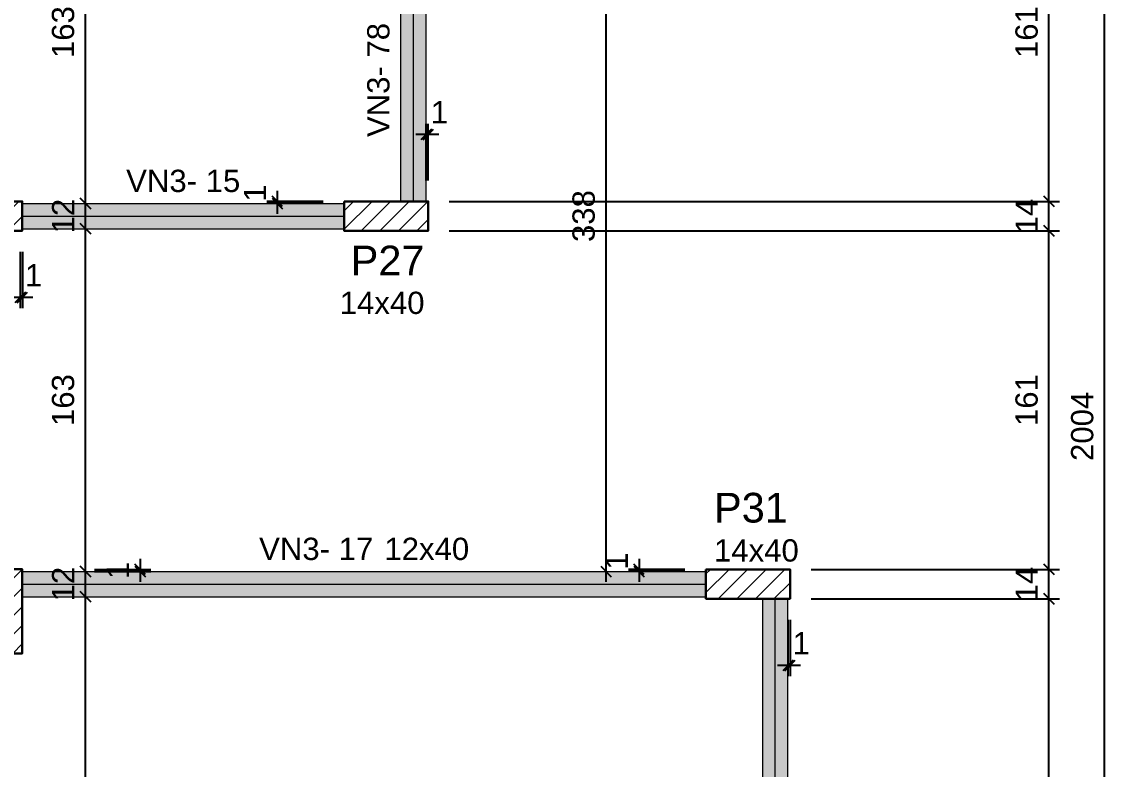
# Model space of a CAD drawing. Header units: millimetres. Extents: x -8 to 605, y -494 to 220.
# Drawn here: x 23.15 to 33.54, y -443.23 to -436.12 of the extents above; entities that cross this region are included whole.
import ezdxf

# ---------------------------------------------------------------- set-up
doc = ezdxf.new("R2010")
doc.units = ezdxf.units.MM
doc.header["$MEASUREMENT"] = 0
doc.linetypes.add('NULL', pattern=[0])
for name, color, linetype, lineweight in [('FO-Cotas', 5, 'Continuous', 5), ('FO-Eixos', 5, 'Continuous', 5), ('FO-Hachura pilar que passa', 19, 'Continuous', 5), ('FO-Hachura viga', 43, 'Continuous', 5), ('FO-Pilares', 4, 'Continuous', 30), ('FO-Textos das vigas', 7, 'Continuous', 5), ('FO-Textos dos pilares', 7, 'Continuous', 5), ('FO-Vigas', 1, 'Continuous', 20)]:
    doc.layers.add(name, color=color, linetype=linetype, lineweight=lineweight)
doc.styles.add('Arial', font='arial.ttf')
doc.dimstyles.new('UM_50.000000', dxfattribs={"dimtxt": 0.18, "dimasz": 0.1, "dimexe": 0.1, "dimexo": 0.2, "dimgap": 0, "dimtad": 1, "dimtih": 1, "dimtoh": 1, "dimdec": 1, "dimlfac": 50, "dimzin": 0, "dimdsep": 46, "dimtxsty": 'Standard', "dimcen": 0.09, "dimdle": 0.1, "dimadec": 1, "dimazin": 2, "dimtfac": 1, "dimtdec": 4, "dimtofl": 0, "dimtmove": 0, "dimatfit": 3, "dimfxl": 1, "dimtolj": 1, "dimarcsym": 0})
pattern_1 = [(45, (-4.58844, -411.61486), (-0.08838835, 0.08838835), [])]

# ---------------------------------------------------------------- blocks, each defined once
blk = doc.blocks.new('_Oblique')
at = {"color": 0, "linetype": 'ByBlock', "lineweight": -2}
blk.add_line((-0.5, -0.5), (0.5, 0.5), dxfattribs=at)
blk = doc.blocks.new('*D4177')
at = {"layer": 'Defpoints', "color": 0, "transparency": 16777216}
for p in [(30.452, -441.605), (32.914, -441.605), (30.452, -447.425)]:
    blk.add_point(p, dxfattribs=at)
at = {"layer": 'FO-Cotas', "color": 0, "lineweight": -2, "transparency": 16777216}
for p, q in [((32.914, -447.525), (32.914, -441.505)), ((30.652, -441.605), (33.014, -441.605)), ((30.652, -447.425), (33.014, -447.425))]:
    blk.add_line(p, q, dxfattribs=at)
at = {"layer": 'FO-Cotas', "color": 0, "lineweight": -2, "transparency": 16777216, "xscale": 0.1, "yscale": 0.1, "zscale": 0.1}
for p, rotation in [((32.914, -441.605), 90), ((32.914, -447.425), 270)]:
    blk.add_blockref('_Oblique', p, dxfattribs=dict(at, rotation=rotation))
at = {"layer": 'FO-Cotas', "color": 7, "transparency": 16777216, "insert": (32.702, -444.515), "char_height": 0.2118, "attachment_point": 5, "rotation": 90, "style": 'Arial'}
blk.add_mtext('\\A1;291', dxfattribs=at)
blk = doc.blocks.new('*D4178')
at = {"layer": 'Defpoints', "color": 0, "transparency": 16777216}
for p in [(30.452, -441.325), (32.914, -441.325), (30.452, -441.605)]:
    blk.add_point(p, dxfattribs=at)
at = {"layer": 'FO-Cotas', "color": 0, "lineweight": -2, "transparency": 16777216}
for p, q in [((32.914, -441.705), (32.914, -441.225)), ((30.652, -441.325), (33.014, -441.325)), ((30.652, -441.605), (33.014, -441.605))]:
    blk.add_line(p, q, dxfattribs=at)
at = {"layer": 'FO-Cotas', "color": 0, "lineweight": -2, "transparency": 16777216, "xscale": 0.1, "yscale": 0.1, "zscale": 0.1}
for p, rotation in [((32.914, -441.325), 90), ((32.914, -441.605), 270)]:
    blk.add_blockref('_Oblique', p, dxfattribs=dict(at, rotation=rotation))
at = {"layer": 'FO-Cotas', "color": 7, "transparency": 16777216, "insert": (32.702, -441.465), "char_height": 0.2118, "attachment_point": 5, "rotation": 90, "style": 'Arial'}
blk.add_mtext('\\A1;14', dxfattribs=at)
blk = doc.blocks.new('*D4179')
at = {"layer": 'Defpoints', "color": 0, "transparency": 16777216}
for p in [(27.012, -438.105), (32.914, -438.105), (30.452, -441.325)]:
    blk.add_point(p, dxfattribs=at)
at = {"layer": 'FO-Cotas', "color": 0, "lineweight": -2, "transparency": 16777216}
for p, q in [((32.914, -441.425), (32.914, -438.005)), ((27.212, -438.105), (33.014, -438.105)), ((30.652, -441.325), (33.014, -441.325))]:
    blk.add_line(p, q, dxfattribs=at)
at = {"layer": 'FO-Cotas', "color": 0, "lineweight": -2, "transparency": 16777216, "xscale": 0.1, "yscale": 0.1, "zscale": 0.1}
for p, rotation in [((32.914, -438.105), 90), ((32.914, -441.325), 270)]:
    blk.add_blockref('_Oblique', p, dxfattribs=dict(at, rotation=rotation))
at = {"layer": 'FO-Cotas', "color": 7, "transparency": 16777216, "insert": (32.702, -439.715), "char_height": 0.2118, "attachment_point": 5, "rotation": 90, "style": 'Arial'}
blk.add_mtext('\\A1;161', dxfattribs=at)
blk = doc.blocks.new('*D4180')
at = {"layer": 'Defpoints', "color": 0, "transparency": 16777216}
for p in [(27.012, -437.825), (32.914, -437.825), (27.012, -438.105)]:
    blk.add_point(p, dxfattribs=at)
at = {"layer": 'FO-Cotas', "color": 0, "lineweight": -2, "transparency": 16777216}
for p, q in [((32.914, -438.205), (32.914, -437.725)), ((27.212, -437.825), (33.014, -437.825)), ((27.212, -438.105), (33.014, -438.105))]:
    blk.add_line(p, q, dxfattribs=at)
at = {"layer": 'FO-Cotas', "color": 0, "lineweight": -2, "transparency": 16777216, "xscale": 0.1, "yscale": 0.1, "zscale": 0.1}
for p, rotation in [((32.914, -437.825), 90), ((32.914, -438.105), 270)]:
    blk.add_blockref('_Oblique', p, dxfattribs=dict(at, rotation=rotation))
at = {"layer": 'FO-Cotas', "color": 7, "transparency": 16777216, "insert": (32.702, -437.965), "char_height": 0.2118, "attachment_point": 5, "rotation": 90, "style": 'Arial'}
blk.add_mtext('\\A1;14', dxfattribs=at)
blk = doc.blocks.new('*D4181')
at = {"layer": 'Defpoints', "color": 0, "transparency": 16777216}
for p in [(31.502, -434.605), (32.914, -434.605), (27.012, -437.825)]:
    blk.add_point(p, dxfattribs=at)
at = {"layer": 'FO-Cotas', "color": 0, "lineweight": -2, "transparency": 16777216}
for p, q in [((32.914, -437.925), (32.914, -434.505)), ((31.702, -434.605), (33.014, -434.605)), ((27.212, -437.825), (33.014, -437.825))]:
    blk.add_line(p, q, dxfattribs=at)
at = {"layer": 'FO-Cotas', "color": 0, "lineweight": -2, "transparency": 16777216, "xscale": 0.1, "yscale": 0.1, "zscale": 0.1}
for p, rotation in [((32.914, -434.605), 90), ((32.914, -437.825), 270)]:
    blk.add_blockref('_Oblique', p, dxfattribs=dict(at, rotation=rotation))
at = {"layer": 'FO-Cotas', "color": 7, "transparency": 16777216, "insert": (32.702, -436.215), "char_height": 0.2118, "attachment_point": 5, "rotation": 90, "style": 'Arial'}
blk.add_mtext('\\A1;161', dxfattribs=at)
blk = doc.blocks.new('*D4190')
at = {"layer": 'Defpoints', "color": 0, "transparency": 16777216}
for p in [(28.102, -419.925), (33.443, -419.925), (26.902, -460.005)]:
    blk.add_point(p, dxfattribs=at)
at = {"layer": 'FO-Cotas', "color": 0, "lineweight": -2, "transparency": 16777216}
for p, q in [((33.443, -460.105), (33.443, -419.825)), ((28.302, -419.925), (33.543, -419.925)), ((27.102, -460.005), (33.543, -460.005))]:
    blk.add_line(p, q, dxfattribs=at)
at = {"layer": 'FO-Cotas', "color": 0, "lineweight": -2, "transparency": 16777216, "xscale": 0.1, "yscale": 0.1, "zscale": 0.1}
for p, rotation in [((33.443, -419.925), 90), ((33.443, -460.005), 270)]:
    blk.add_blockref('_Oblique', p, dxfattribs=dict(at, rotation=rotation))
at = {"layer": 'FO-Cotas', "color": 7, "transparency": 16777216, "insert": (33.231, -439.965), "char_height": 0.2118, "attachment_point": 5, "rotation": 90, "style": 'Arial'}
blk.add_mtext('\\A1;2004', dxfattribs=at)
blk = doc.blocks.new('*D4360')
at = {"layer": 'Defpoints', "color": 0, "transparency": 16777216}
for p in [(23.752, -441.585), (23.752, -441.585), (23.752, -447.445)]:
    blk.add_point(p, dxfattribs=at)
at = {"layer": 'FO-Cotas', "color": 0, "lineweight": -2, "transparency": 16777216}
blk.add_line((23.752, -447.545), (23.752, -441.485), dxfattribs=at)
at = {"layer": 'FO-Cotas', "color": 0, "lineweight": -2, "transparency": 16777216, "xscale": 0.1, "yscale": 0.1, "zscale": 0.1}
for p, rotation in [((23.752, -441.585), 90), ((23.752, -447.445), 270)]:
    blk.add_blockref('_Oblique', p, dxfattribs=dict(at, rotation=rotation))
at = {"layer": 'FO-Cotas', "color": 7, "transparency": 16777216, "insert": (23.54, -444.515), "char_height": 0.2118, "attachment_point": 5, "rotation": 90, "style": 'Arial'}
blk.add_mtext('\\A1;293', dxfattribs=at)
blk = doc.blocks.new('*D4361')
at = {"layer": 'Defpoints', "color": 0, "transparency": 16777216}
for p in [(23.752, -441.345), (23.752, -441.345), (23.752, -441.585)]:
    blk.add_point(p, dxfattribs=at)
at = {"layer": 'FO-Cotas', "color": 0, "lineweight": -2, "transparency": 16777216}
blk.add_line((23.752, -441.685), (23.752, -441.245), dxfattribs=at)
at = {"layer": 'FO-Cotas', "color": 0, "lineweight": -2, "transparency": 16777216, "xscale": 0.1, "yscale": 0.1, "zscale": 0.1}
for p, rotation in [((23.752, -441.345), 90), ((23.752, -441.585), 270)]:
    blk.add_blockref('_Oblique', p, dxfattribs=dict(at, rotation=rotation))
at = {"layer": 'FO-Cotas', "color": 7, "transparency": 16777216, "insert": (23.54, -441.465), "char_height": 0.2118, "attachment_point": 5, "rotation": 90, "style": 'Arial'}
blk.add_mtext('\\A1;12', dxfattribs=at)
blk = doc.blocks.new('*D4362')
at = {"layer": 'Defpoints', "color": 0, "transparency": 16777216}
for p in [(23.752, -438.085), (23.752, -438.085), (23.752, -441.345)]:
    blk.add_point(p, dxfattribs=at)
at = {"layer": 'FO-Cotas', "color": 0, "lineweight": -2, "transparency": 16777216}
blk.add_line((23.752, -441.445), (23.752, -437.985), dxfattribs=at)
at = {"layer": 'FO-Cotas', "color": 0, "lineweight": -2, "transparency": 16777216, "xscale": 0.1, "yscale": 0.1, "zscale": 0.1}
for p, rotation in [((23.752, -438.085), 90), ((23.752, -441.345), 270)]:
    blk.add_blockref('_Oblique', p, dxfattribs=dict(at, rotation=rotation))
at = {"layer": 'FO-Cotas', "color": 7, "transparency": 16777216, "insert": (23.54, -439.715), "char_height": 0.2118, "attachment_point": 5, "rotation": 90, "style": 'Arial'}
blk.add_mtext('\\A1;163', dxfattribs=at)
blk = doc.blocks.new('*D4363')
at = {"layer": 'Defpoints', "color": 0, "transparency": 16777216}
for p in [(23.752, -437.845), (23.752, -437.845), (23.752, -438.085)]:
    blk.add_point(p, dxfattribs=at)
at = {"layer": 'FO-Cotas', "color": 0, "lineweight": -2, "transparency": 16777216}
blk.add_line((23.752, -438.185), (23.752, -437.745), dxfattribs=at)
at = {"layer": 'FO-Cotas', "color": 0, "lineweight": -2, "transparency": 16777216, "xscale": 0.1, "yscale": 0.1, "zscale": 0.1}
for p, rotation in [((23.752, -437.845), 90), ((23.752, -438.085), 270)]:
    blk.add_blockref('_Oblique', p, dxfattribs=dict(at, rotation=rotation))
at = {"layer": 'FO-Cotas', "color": 7, "transparency": 16777216, "insert": (23.54, -437.965), "char_height": 0.2118, "attachment_point": 5, "rotation": 90, "style": 'Arial'}
blk.add_mtext('\\A1;12', dxfattribs=at)
blk = doc.blocks.new('*D4364')
at = {"layer": 'Defpoints', "color": 0, "transparency": 16777216}
for p in [(23.752, -434.585), (23.752, -434.585), (23.752, -437.845)]:
    blk.add_point(p, dxfattribs=at)
at = {"layer": 'FO-Cotas', "color": 0, "lineweight": -2, "transparency": 16777216}
blk.add_line((23.752, -437.945), (23.752, -434.485), dxfattribs=at)
at = {"layer": 'FO-Cotas', "color": 0, "lineweight": -2, "transparency": 16777216, "xscale": 0.1, "yscale": 0.1, "zscale": 0.1}
for p, rotation in [((23.752, -434.585), 90), ((23.752, -437.845), 270)]:
    blk.add_blockref('_Oblique', p, dxfattribs=dict(at, rotation=rotation))
at = {"layer": 'FO-Cotas', "color": 7, "transparency": 16777216, "insert": (23.54, -436.215), "char_height": 0.2118, "attachment_point": 5, "rotation": 90, "style": 'Arial'}
blk.add_mtext('\\A1;163', dxfattribs=at)
blk = doc.blocks.new('*D4376')
at = {"layer": 'Defpoints', "color": 0, "transparency": 16777216}
for p in [(28.702, -434.585), (28.702, -434.585), (28.702, -441.345)]:
    blk.add_point(p, dxfattribs=at)
at = {"layer": 'FO-Cotas', "color": 0, "lineweight": -2, "transparency": 16777216}
blk.add_line((28.702, -441.445), (28.702, -434.485), dxfattribs=at)
at = {"layer": 'FO-Cotas', "color": 0, "lineweight": -2, "transparency": 16777216, "xscale": 0.1, "yscale": 0.1, "zscale": 0.1}
for p, rotation in [((28.702, -434.585), 90), ((28.702, -441.345), 270)]:
    blk.add_blockref('_Oblique', p, dxfattribs=dict(at, rotation=rotation))
at = {"layer": 'FO-Cotas', "color": 7, "transparency": 16777216, "insert": (28.49, -437.965), "char_height": 0.2118, "attachment_point": 5, "rotation": 90, "style": 'Arial'}
blk.add_mtext('\\A1;338', dxfattribs=at)
blk = doc.blocks.new('*D4398')
at = {"layer": 'Defpoints', "color": 0, "transparency": 16777216}
for p in [(23.132, -438.105), (23.152, -438.105), (23.132, -438.74)]:
    blk.add_point(p, dxfattribs=at)
at = {"layer": 'FO-Cotas', "color": 0, "lineweight": -2, "transparency": 16777216}
for p, q in [((23.132, -438.305), (23.132, -438.84)), ((23.152, -438.305), (23.152, -438.84)), ((23.252, -438.74), (23.032, -438.74))]:
    blk.add_line(p, q, dxfattribs=at)
at = {"layer": 'FO-Cotas', "color": 0, "lineweight": -2, "transparency": 16777216, "xscale": 0.1, "yscale": 0.1, "zscale": 0.1, "rotation": 180}
blk.add_blockref('_Oblique', (23.132, -438.74), dxfattribs=at)
at = {"layer": 'FO-Cotas', "color": 0, "lineweight": -2, "transparency": 16777216, "xscale": 0.1, "yscale": 0.1, "zscale": 0.1}
blk.add_blockref('_Oblique', (23.152, -438.74), dxfattribs=at)
at = {"layer": 'FO-Cotas', "color": 7, "transparency": 16777216, "insert": (23.258, -438.528), "char_height": 0.2118, "attachment_point": 5, "rotation": 0.0057, "style": 'Arial'}
blk.add_mtext('\\A1;1', dxfattribs=at)
blk = doc.blocks.new('*D4399')
at = {"layer": 'Defpoints', "color": 0, "transparency": 16777216}
for p in [(26.992, -437.189), (26.992, -437.825), (27.012, -437.825)]:
    blk.add_point(p, dxfattribs=at)
at = {"layer": 'FO-Cotas', "color": 0, "lineweight": -2, "transparency": 16777216}
for p, q in [((26.992, -437.625), (26.992, -437.089)), ((27.012, -437.625), (27.012, -437.089)), ((27.112, -437.189), (26.892, -437.189))]:
    blk.add_line(p, q, dxfattribs=at)
at = {"layer": 'FO-Cotas', "color": 0, "lineweight": -2, "transparency": 16777216, "xscale": 0.1, "yscale": 0.1, "zscale": 0.1, "rotation": 180}
blk.add_blockref('_Oblique', (26.992, -437.189), dxfattribs=at)
at = {"layer": 'FO-Cotas', "color": 0, "lineweight": -2, "transparency": 16777216, "xscale": 0.1, "yscale": 0.1, "zscale": 0.1}
blk.add_blockref('_Oblique', (27.012, -437.189), dxfattribs=at)
at = {"layer": 'FO-Cotas', "color": 7, "transparency": 16777216, "insert": (27.118, -436.977), "char_height": 0.2118, "attachment_point": 5, "rotation": 0.0057, "style": 'Arial'}
blk.add_mtext('\\A1;1', dxfattribs=at)
blk = doc.blocks.new('*D4404')
at = {"layer": 'Defpoints', "color": 0, "transparency": 16777216}
for p in [(30.432, -441.605), (30.452, -441.605), (30.432, -442.24)]:
    blk.add_point(p, dxfattribs=at)
at = {"layer": 'FO-Cotas', "color": 0, "lineweight": -2, "transparency": 16777216}
for p, q in [((30.432, -441.805), (30.432, -442.34)), ((30.452, -441.805), (30.452, -442.34)), ((30.552, -442.24), (30.332, -442.24))]:
    blk.add_line(p, q, dxfattribs=at)
at = {"layer": 'FO-Cotas', "color": 0, "lineweight": -2, "transparency": 16777216, "xscale": 0.1, "yscale": 0.1, "zscale": 0.1, "rotation": 180}
blk.add_blockref('_Oblique', (30.432, -442.24), dxfattribs=at)
at = {"layer": 'FO-Cotas', "color": 0, "lineweight": -2, "transparency": 16777216, "xscale": 0.1, "yscale": 0.1, "zscale": 0.1}
blk.add_blockref('_Oblique', (30.452, -442.24), dxfattribs=at)
at = {"layer": 'FO-Cotas', "color": 7, "transparency": 16777216, "insert": (30.558, -442.028), "char_height": 0.2118, "attachment_point": 5, "rotation": 0.0057, "style": 'Arial'}
blk.add_mtext('\\A1;1', dxfattribs=at)
blk = doc.blocks.new('*D4477')
at = {"layer": 'Defpoints', "color": 0, "transparency": 16777216}
for p in [(25.576, -437.845), (26.212, -437.825), (26.212, -437.845)]:
    blk.add_point(p, dxfattribs=at)
at = {"layer": 'FO-Cotas', "color": 0, "lineweight": -2, "transparency": 16777216}
for p, q in [((25.576, -437.725), (25.576, -437.945)), ((26.012, -437.825), (25.476, -437.825)), ((26.012, -437.845), (25.476, -437.845))]:
    blk.add_line(p, q, dxfattribs=at)
at = {"layer": 'FO-Cotas', "color": 0, "lineweight": -2, "transparency": 16777216, "xscale": 0.1, "yscale": 0.1, "zscale": 0.1}
for p, rotation in [((25.576, -437.825), 90), ((25.576, -437.845), 270)]:
    blk.add_blockref('_Oblique', p, dxfattribs=dict(at, rotation=rotation))
at = {"layer": 'FO-Cotas', "color": 7, "transparency": 16777216, "insert": (25.364, -437.746), "char_height": 0.2118, "attachment_point": 5, "rotation": 90, "style": 'Arial'}
blk.add_mtext('\\A1;1', dxfattribs=at)
blk = doc.blocks.new('*D4481')
at = {"layer": 'Defpoints', "color": 0, "transparency": 16777216}
for p in [(23.638, -441.325), (23.638, -441.345), (24.273, -441.345)]:
    blk.add_point(p, dxfattribs=at)
at = {"layer": 'FO-Cotas', "color": 0, "lineweight": -2, "transparency": 16777216}
for p, q in [((24.273, -441.225), (24.273, -441.445)), ((23.838, -441.325), (24.373, -441.325)), ((23.838, -441.345), (24.373, -441.345))]:
    blk.add_line(p, q, dxfattribs=at)
at = {"layer": 'FO-Cotas', "color": 0, "lineweight": -2, "transparency": 16777216, "xscale": 0.1, "yscale": 0.1, "zscale": 0.1}
for p, rotation in [((24.273, -441.325), 90), ((24.273, -441.345), 270)]:
    blk.add_blockref('_Oblique', p, dxfattribs=dict(at, rotation=rotation))
at = {"layer": 'FO-Cotas', "color": 7, "transparency": 16777216, "insert": (24.061, -441.335), "char_height": 0.2118, "attachment_point": 5, "rotation": 90, "style": 'Arial'}
blk.add_mtext('\\A1;1', dxfattribs=at)
blk = doc.blocks.new('*D4482')
at = {"layer": 'Defpoints', "color": 0, "transparency": 16777216}
for p in [(29.016, -441.345), (29.652, -441.325), (29.652, -441.345)]:
    blk.add_point(p, dxfattribs=at)
at = {"layer": 'FO-Cotas', "color": 0, "lineweight": -2, "transparency": 16777216}
for p, q in [((29.016, -441.225), (29.016, -441.445)), ((29.452, -441.325), (28.916, -441.325)), ((29.452, -441.345), (28.916, -441.345))]:
    blk.add_line(p, q, dxfattribs=at)
at = {"layer": 'FO-Cotas', "color": 0, "lineweight": -2, "transparency": 16777216, "xscale": 0.1, "yscale": 0.1, "zscale": 0.1}
for p, rotation in [((29.016, -441.325), 90), ((29.016, -441.345), 270)]:
    blk.add_blockref('_Oblique', p, dxfattribs=dict(at, rotation=rotation))
at = {"layer": 'FO-Cotas', "color": 7, "transparency": 16777216, "insert": (28.804, -441.247), "char_height": 0.2118, "attachment_point": 5, "rotation": 90, "style": 'Arial'}
blk.add_mtext('\\A1;1', dxfattribs=at)

msp = doc.modelspace()

# ---------------------------------------------------------------- hatches: boundary and pattern name
at = {"layer": 'FO-Hachura pilar que passa', "linetype": 'Continuous', "ltscale": 0.2}
h = msp.add_hatch(dxfattribs=at)
h.set_pattern_fill('ANSI31', color=19, style=0)
h.set_pattern_definition(pattern_1)
h.paths.add_polyline_path([(22.3516, -437.8247), (22.3516, -437.9647), (22.3516, -438.1047), (22.7516, -438.1047), (23.1516, -438.1047), (23.1516, -437.9647), (23.1516, -437.8247), (22.7516, -437.8247)])
h = msp.add_hatch(dxfattribs=at)
h.set_pattern_fill('ANSI31', color=19, style=0)
h.set_pattern_definition(pattern_1)
h.paths.add_polyline_path([(26.2116, -437.8247), (26.2116, -437.9647), (26.2116, -438.1047), (26.6116, -438.1047), (27.0116, -438.1047), (27.0116, -437.9647), (27.0116, -437.8247), (26.6116, -437.8247)])
h = msp.add_hatch(dxfattribs=at)
h.set_pattern_fill('ANSI31', color=19, style=0)
h.set_pattern_definition(pattern_1)
h.paths.add_polyline_path([(22.8716, -442.1247), (23.0116, -442.1247), (23.1516, -442.1247), (23.1516, -441.7247), (23.1516, -441.3247), (23.0116, -441.3247), (22.8716, -441.3247), (22.8716, -441.7247)])
h = msp.add_hatch(dxfattribs=at)
h.set_pattern_fill('ANSI31', color=19, style=0)
h.set_pattern_definition(pattern_1)
h.paths.add_polyline_path([(29.6516, -441.3249), (29.6516, -441.4649), (29.6516, -441.6049), (30.0516, -441.6049), (30.4516, -441.6049), (30.4516, -441.4649), (30.4516, -441.3249), (30.0516, -441.3249)])
at = {"layer": 'FO-Hachura viga', "linetype": 'Continuous', "ltscale": 0.2}
for points in [[(26.9916, -434.6049), (26.9916, -434.6049), (26.7516, -434.6049), (26.7516, -437.8247), (26.9916, -437.8247), (26.9916, -434.6049)], [(26.2116, -437.8449), (26.2116, -437.8449), (23.1516, -437.8449), (23.1516, -438.0849), (26.2116, -438.0849), (26.2116, -437.8449)], [(29.6516, -441.3449), (29.6516, -441.3449), (23.1516, -441.3449), (23.1516, -441.5849), (29.6516, -441.5849), (29.6516, -441.3449)], [(30.4316, -441.6049), (30.4316, -441.6049), (30.1916, -441.6049), (30.1916, -447.4247), (30.4316, -447.4247), (30.4316, -441.6049)]]:
    msp.add_hatch(color=43, dxfattribs=at).paths.add_polyline_path(points)

# ---------------------------------------------------------------- linework, layer by layer
at = {"layer": 'FO-Eixos'}
for p, q in [((26.8716, -437.8247), (26.8716, -434.6049)), ((23.1516, -437.9649), (26.2116, -437.9649)), ((23.1516, -441.4649), (29.6516, -441.4649)), ((30.3116, -447.4247), (30.3116, -441.6049))]:
    msp.add_line(p, q, dxfattribs=at)
at = {"layer": 'FO-Pilares'}
for points in [[(22.3516, -437.8247), (22.3516, -437.9647), (22.3516, -438.1047), (22.7516, -438.1047), (23.1516, -438.1047), (23.1516, -437.9647), (23.1516, -437.8247), (22.7516, -437.8247), (22.3516, -437.8247)], [(26.2116, -437.8247), (26.2116, -437.9647), (26.2116, -438.1047), (26.6116, -438.1047), (27.0116, -438.1047), (27.0116, -437.9647), (27.0116, -437.8247), (26.6116, -437.8247), (26.2116, -437.8247)], [(22.8716, -442.1247), (23.0116, -442.1247), (23.1516, -442.1247), (23.1516, -441.7247), (23.1516, -441.3247), (23.0116, -441.3247), (22.8716, -441.3247), (22.8716, -441.7247), (22.8716, -442.1247)], [(29.6516, -441.3249), (29.6516, -441.4649), (29.6516, -441.6049), (30.0516, -441.6049), (30.4516, -441.6049), (30.4516, -441.4649), (30.4516, -441.3249), (30.0516, -441.3249), (29.6516, -441.3249)]]:
    msp.add_lwpolyline(points, close=True, dxfattribs=at)
at = {"layer": 'FO-Vigas'}
for p, q in [((26.7516, -437.8247), (26.7516, -434.6049)), ((26.9916, -437.8247), (26.9916, -434.6049)), ((23.1516, -437.8449), (26.2116, -437.8449)), ((23.1516, -438.0849), (26.2116, -438.0849)), ((23.1516, -441.3449), (29.6516, -441.3449)), ((23.1516, -441.5849), (29.6516, -441.5849)), ((30.1916, -447.4247), (30.1916, -441.6049)), ((30.4316, -447.4247), (30.4316, -441.6049))]:
    msp.add_line(p, q, dxfattribs=at)

# ---------------------------------------------------------------- texts
at = {"layer": 'FO-Textos das vigas', "linetype": 'NULL', "ltscale": 0.2, "insert": (26.6457, -436.1279), "char_height": 0.2118, "width": 2.170627, "attachment_point": 9, "rotation": 90.00021, "line_spacing_factor": 0.798, "style": 'Arial'}
msp.add_mtext('VN3- 78', dxfattribs=at)
at = {"layer": 'FO-Textos das vigas', "linetype": 'NULL', "ltscale": 0.2, "char_height": 0.2118, "line_spacing_factor": 0.798, "style": 'Arial'}
for s, insert, width, attachment_point in [('VN3- 15', (24.6816, -437.739), 2.170627, 8), ('VN3- 17', (26.4886, -441.239), 2.170627, 9), ('12x40', (26.5946, -441.239), 1.612069, 7)]:
    msp.add_mtext(s, dxfattribs=dict(at, insert=insert, width=width, attachment_point=attachment_point))
at = {"layer": 'FO-Textos dos pilares', "linetype": 'NULL', "ltscale": 0.2, "line_spacing_factor": 0.798, "style": 'Arial'}
for s, insert, char_height, width, attachment_point in [('P27', (26.976, -438.5287), 0.2824, 1.403821, 9), ('14x40', (26.976, -438.899), 0.2118, 1.612069, 9), ('P31', (29.7291, -440.8837), 0.2824, 1.403821, 7), ('14x40', (29.7291, -441.254), 0.2118, 1.612069, 7)]:
    msp.add_mtext(s, dxfattribs=dict(at, insert=insert, char_height=char_height, width=width, attachment_point=attachment_point))

# ---------------------------------------------------------------- dimensions: what is measured, and where the dimension line sits
at = {"layer": 'FO-Cotas'}
for base, p1, p2, override, picture, middle in [((33.4431, -419.9249), (26.9016, -460.0049), (28.1016, -419.9249), {"dimtxt": 0.2118, "dimasz": 0.1, "dimexe": 0.1, "dimexo": 0.2, "dimtad": 1, "dimtih": 0, "dimtoh": 0, "dimdec": 1, "dimlfac": 50, "dimzin": 8, "dimtxsty": 'Arial', "dimblk": 'Oblique', "dimblk1": 'Oblique', "dimblk2": 'Oblique', "dimsah": 1, "dimdle": 0.1, "dimse1": 0, "dimse2": 0, "dimclrt": 7, "dimadec": 1, "dimazin": 3, "dimtmove": 2, "dimldrblk": 'Oblique'}, '*D4190', (33.2313, -439.9649)), ((23.7516, -434.5849), (23.7516, -437.8449), (23.7516, -434.5849), {"dimtxt": 0.2118, "dimasz": 0.1, "dimexe": 0.1, "dimexo": 0.2, "dimtad": 1, "dimtih": 0, "dimtoh": 0, "dimdec": 1, "dimlfac": 50, "dimzin": 8, "dimtxsty": 'Arial', "dimblk": 'Oblique', "dimblk1": 'Oblique', "dimblk2": 'Oblique', "dimsah": 1, "dimdle": 0.1, "dimse1": 1, "dimse2": 1, "dimclrt": 7, "dimadec": 1, "dimazin": 3, "dimtmove": 2, "dimldrblk": 'Oblique'}, '*D4364', (23.5398, -436.2149)), ((32.9136, -434.6049), (27.0116, -437.8247), (31.5016, -434.6049), {"dimtxt": 0.2118, "dimasz": 0.1, "dimexe": 0.1, "dimexo": 0.2, "dimtad": 1, "dimtih": 0, "dimtoh": 0, "dimdec": 1, "dimlfac": 50, "dimzin": 8, "dimtxsty": 'Arial', "dimblk": 'Oblique', "dimblk1": 'Oblique', "dimblk2": 'Oblique', "dimsah": 1, "dimdle": 0.1, "dimse1": 0, "dimse2": 0, "dimclrt": 7, "dimadec": 1, "dimazin": 3, "dimtmove": 2, "dimldrblk": 'Oblique'}, '*D4181', (32.7018, -436.2148)), ((28.7016, -434.5849), (28.7016, -441.3449), (28.7016, -434.5849), {"dimtxt": 0.2118, "dimasz": 0.1, "dimexe": 0.1, "dimexo": 0.2, "dimtad": 1, "dimtih": 0, "dimtoh": 0, "dimdec": 1, "dimlfac": 50, "dimzin": 8, "dimtxsty": 'Arial', "dimblk": 'Oblique', "dimblk1": 'Oblique', "dimblk2": 'Oblique', "dimsah": 1, "dimdle": 0.1, "dimse1": 1, "dimse2": 1, "dimclrt": 7, "dimadec": 1, "dimazin": 3, "dimtmove": 2, "dimldrblk": 'Oblique'}, '*D4376', (28.4898, -437.9649)), ((23.7516, -437.8449), (23.7516, -438.0849), (23.7516, -437.8449), {"dimtxt": 0.2118, "dimasz": 0.1, "dimexe": 0.1, "dimexo": 0.2, "dimtad": 1, "dimtih": 0, "dimtoh": 0, "dimdec": 1, "dimlfac": 50, "dimzin": 8, "dimtxsty": 'Arial', "dimblk": 'Oblique', "dimblk1": 'Oblique', "dimblk2": 'Oblique', "dimsah": 1, "dimdle": 0.1, "dimse1": 1, "dimse2": 1, "dimclrt": 7, "dimadec": 1, "dimazin": 3, "dimtmove": 2, "dimldrblk": 'Oblique'}, '*D4363', (23.5398, -437.9649)), ((25.5762, -437.8449), (26.2116, -437.8247), (26.2116, -437.8449), {"dimtxt": 0.2118, "dimasz": 0.1, "dimexe": 0.1, "dimexo": 0.2, "dimtad": 1, "dimtih": 0, "dimtoh": 0, "dimdec": 1, "dimlfac": 50, "dimzin": 8, "dimtxsty": 'Arial', "dimblk": 'Oblique', "dimblk1": 'Oblique', "dimblk2": 'Oblique', "dimsah": 1, "dimdle": 0.1, "dimse1": 0, "dimse2": 0, "dimclrt": 7, "dimadec": 1, "dimazin": 3, "dimtmove": 2, "dimldrblk": 'Oblique'}, '*D4477', (25.3644, -437.7464)), ((32.9136, -437.8247), (27.0116, -438.1047), (27.0116, -437.8247), {"dimtxt": 0.2118, "dimasz": 0.1, "dimexe": 0.1, "dimexo": 0.2, "dimtad": 1, "dimtih": 0, "dimtoh": 0, "dimdec": 1, "dimlfac": 50, "dimzin": 8, "dimtxsty": 'Arial', "dimblk": 'Oblique', "dimblk1": 'Oblique', "dimblk2": 'Oblique', "dimsah": 1, "dimdle": 0.1, "dimse1": 0, "dimse2": 0, "dimclrt": 7, "dimadec": 1, "dimazin": 3, "dimtmove": 2, "dimldrblk": 'Oblique'}, '*D4180', (32.7018, -437.9647)), ((23.7516, -438.0849), (23.7516, -441.3449), (23.7516, -438.0849), {"dimtxt": 0.2118, "dimasz": 0.1, "dimexe": 0.1, "dimexo": 0.2, "dimtad": 1, "dimtih": 0, "dimtoh": 0, "dimdec": 1, "dimlfac": 50, "dimzin": 8, "dimtxsty": 'Arial', "dimblk": 'Oblique', "dimblk1": 'Oblique', "dimblk2": 'Oblique', "dimsah": 1, "dimdle": 0.1, "dimse1": 1, "dimse2": 1, "dimclrt": 7, "dimadec": 1, "dimazin": 3, "dimtmove": 2, "dimldrblk": 'Oblique'}, '*D4362', (23.5398, -439.7149)), ((32.9136, -438.1047), (30.4516, -441.3249), (27.0116, -438.1047), {"dimtxt": 0.2118, "dimasz": 0.1, "dimexe": 0.1, "dimexo": 0.2, "dimtad": 1, "dimtih": 0, "dimtoh": 0, "dimdec": 1, "dimlfac": 50, "dimzin": 8, "dimtxsty": 'Arial', "dimblk": 'Oblique', "dimblk1": 'Oblique', "dimblk2": 'Oblique', "dimsah": 1, "dimdle": 0.1, "dimse1": 0, "dimse2": 0, "dimclrt": 7, "dimadec": 1, "dimazin": 3, "dimtmove": 2, "dimldrblk": 'Oblique'}, '*D4179', (32.7018, -439.7148)), ((29.0162, -441.3449), (29.6516, -441.3249), (29.6516, -441.3449), {"dimtxt": 0.2118, "dimasz": 0.1, "dimexe": 0.1, "dimexo": 0.2, "dimtad": 1, "dimtih": 0, "dimtoh": 0, "dimdec": 1, "dimlfac": 50, "dimzin": 8, "dimtxsty": 'Arial', "dimblk": 'Oblique', "dimblk1": 'Oblique', "dimblk2": 'Oblique', "dimsah": 1, "dimdle": 0.1, "dimse1": 0, "dimse2": 0, "dimclrt": 7, "dimadec": 1, "dimazin": 3, "dimtmove": 2, "dimldrblk": 'Oblique'}, '*D4482', (28.8044, -441.2466)), ((23.7516, -441.3449), (23.7516, -441.5849), (23.7516, -441.3449), {"dimtxt": 0.2118, "dimasz": 0.1, "dimexe": 0.1, "dimexo": 0.2, "dimtad": 1, "dimtih": 0, "dimtoh": 0, "dimdec": 1, "dimlfac": 50, "dimzin": 8, "dimtxsty": 'Arial', "dimblk": 'Oblique', "dimblk1": 'Oblique', "dimblk2": 'Oblique', "dimsah": 1, "dimdle": 0.1, "dimse1": 1, "dimse2": 1, "dimclrt": 7, "dimadec": 1, "dimazin": 3, "dimtmove": 2, "dimldrblk": 'Oblique'}, '*D4361', (23.5398, -441.4649)), ((24.273, -441.3449), (23.6376, -441.3247), (23.6376, -441.3449), {"dimtxt": 0.2118, "dimasz": 0.1, "dimexe": 0.1, "dimexo": 0.2, "dimtad": 1, "dimtih": 0, "dimtoh": 0, "dimdec": 1, "dimlfac": 50, "dimzin": 8, "dimtxsty": 'Arial', "dimblk": 'Oblique', "dimblk1": 'Oblique', "dimblk2": 'Oblique', "dimsah": 1, "dimdle": 0.1, "dimse1": 0, "dimse2": 0, "dimclrt": 7, "dimadec": 1, "dimazin": 3, "dimtmove": 2, "dimldrblk": 'Oblique'}, '*D4481', (24.0612, -441.3348)), ((32.9136, -441.3249), (30.4516, -441.6049), (30.4516, -441.3249), {"dimtxt": 0.2118, "dimasz": 0.1, "dimexe": 0.1, "dimexo": 0.2, "dimtad": 1, "dimtih": 0, "dimtoh": 0, "dimdec": 1, "dimlfac": 50, "dimzin": 8, "dimtxsty": 'Arial', "dimblk": 'Oblique', "dimblk1": 'Oblique', "dimblk2": 'Oblique', "dimsah": 1, "dimdle": 0.1, "dimse1": 0, "dimse2": 0, "dimclrt": 7, "dimadec": 1, "dimazin": 3, "dimtmove": 2, "dimldrblk": 'Oblique'}, '*D4178', (32.7018, -441.4649)), ((23.7516, -441.5849), (23.7516, -447.4447), (23.7516, -441.5849), {"dimtxt": 0.2118, "dimasz": 0.1, "dimexe": 0.1, "dimexo": 0.2, "dimtad": 1, "dimtih": 0, "dimtoh": 0, "dimdec": 1, "dimlfac": 50, "dimzin": 8, "dimtxsty": 'Arial', "dimblk": 'Oblique', "dimblk1": 'Oblique', "dimblk2": 'Oblique', "dimsah": 1, "dimdle": 0.1, "dimse1": 1, "dimse2": 1, "dimclrt": 7, "dimadec": 1, "dimazin": 3, "dimtmove": 2, "dimldrblk": 'Oblique'}, '*D4360', (23.5398, -444.5148)), ((32.9136, -441.6049), (30.4516, -447.4247), (30.4516, -441.6049), {"dimtxt": 0.2118, "dimasz": 0.1, "dimexe": 0.1, "dimexo": 0.2, "dimtad": 1, "dimtih": 0, "dimtoh": 0, "dimdec": 1, "dimlfac": 50, "dimzin": 8, "dimtxsty": 'Arial', "dimblk": 'Oblique', "dimblk1": 'Oblique', "dimblk2": 'Oblique', "dimsah": 1, "dimdle": 0.1, "dimse1": 0, "dimse2": 0, "dimclrt": 7, "dimadec": 1, "dimazin": 3, "dimtmove": 2, "dimldrblk": 'Oblique'}, '*D4177', (32.7018, -444.5148))]:
    dim = msp.add_linear_dim(base=base, p1=p1, p2=p2, angle=90, dimstyle='UM_50.000000', override=override, dxfattribs=at)
    dim.commit()
    dim.dimension.update_dxf_attribs({"geometry": picture, "text_midpoint": middle, "dimtype": 160, "text_rotation": 90})
for base, p1, p2, picture, middle in [((26.9916, -437.1893), (27.0116, -437.8247), (26.9916, -437.8247), '*D4399', (27.1178, -436.9775)), ((23.1316, -438.7401), (23.1516, -438.1047), (23.1316, -438.1047), '*D4398', (23.2578, -438.5283)), ((30.4316, -442.2403), (30.4516, -441.6049), (30.4316, -441.6049), '*D4404', (30.5578, -442.0285))]:
    dim = msp.add_linear_dim(base=base, p1=p1, p2=p2, dimstyle='UM_50.000000', override={"dimtxt": 0.2118, "dimasz": 0.1, "dimexe": 0.1, "dimexo": 0.2, "dimtad": 1, "dimtih": 0, "dimtoh": 0, "dimdec": 1, "dimlfac": 50, "dimzin": 8, "dimtxsty": 'Arial', "dimblk": 'Oblique', "dimblk1": 'Oblique', "dimblk2": 'Oblique', "dimsah": 1, "dimdle": 0.1, "dimse1": 0, "dimse2": 0, "dimclrt": 7, "dimadec": 1, "dimazin": 3, "dimtmove": 2, "dimldrblk": 'Oblique'}, dxfattribs=at)
    dim.commit()
    dim.dimension.update_dxf_attribs({"geometry": picture, "text_midpoint": middle, "dimtype": 160, "text_rotation": 0.00573})

doc.saveas('drawing.dxf')
